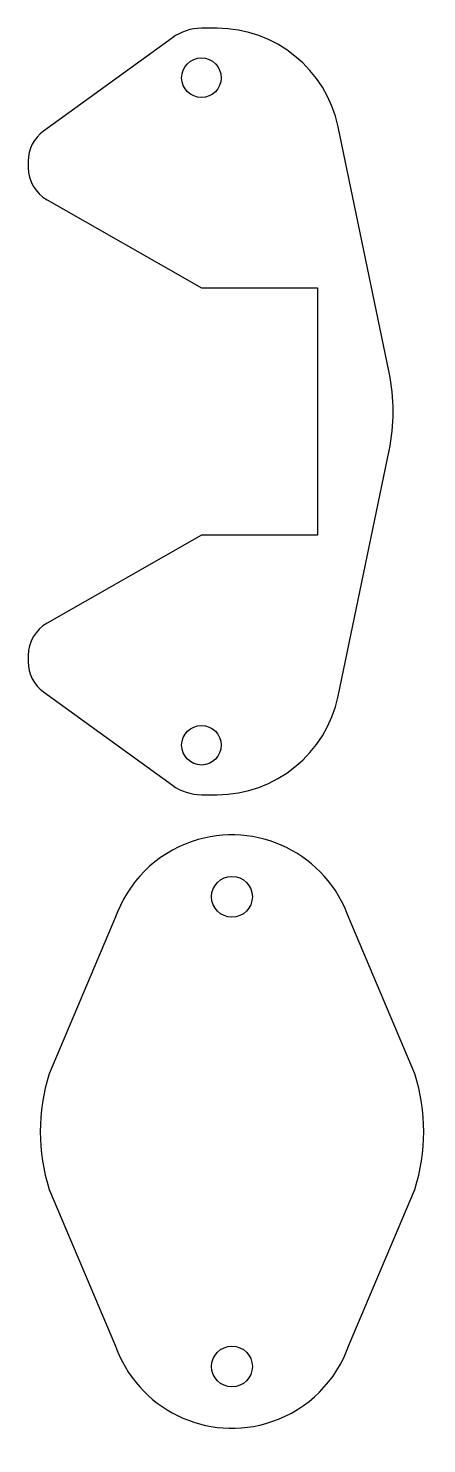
# Model space of a CAD drawing. Header units: millimetres. Extents: x 120 to 153, y 43 to 157.
import ezdxf

# ---------------------------------------------------------------- set-up
doc = ezdxf.new("R2010")
doc.units = ezdxf.units.MM
doc.header["$MEASUREMENT"] = 0
doc.layers.get('0').update_dxf_attribs({"lineweight": 0})

msp = doc.modelspace()

# ---------------------------------------------------------------- linework, layer by layer
at = {"color": 18, "lineweight": 25, "true_color": 0x000000}
for centre, radius in [((134.31, 153.48), 1.6), ((134.31, 99.48), 1.6), ((136.78, 87.22), 1.65), ((136.78, 49.22), 1.65)]:
    msp.add_circle(centre, radius, dxfattribs=at)
for points, knots in [([(120.31, 146.73), (120.31, 147.69), (120.77, 148.6), (121.55, 149.16), (121.55, 149.16), (131.96, 156.71), (131.96, 156.71), (132.65, 157.21), (133.47, 157.48), (134.31, 157.48), (134.31, 157.48), (135.57, 157.48), (135.57, 157.48), (140.3, 157.48), (144.39, 154.15), (145.36, 149.51), (145.36, 149.51), (149.49, 129.63), (149.49, 129.63), (149.92, 127.55), (149.92, 125.4), (149.49, 123.32), (149.49, 123.32), (145.36, 103.44), (145.36, 103.44), (144.39, 98.8), (140.3, 95.48), (135.57, 95.48), (135.57, 95.48), (134.31, 95.48), (134.31, 95.48), (133.47, 95.48), (132.65, 95.74), (131.96, 96.24), (131.96, 96.24), (121.55, 103.79), (121.55, 103.79), (120.77, 104.35), (120.31, 105.26), (120.31, 106.22), (120.31, 106.22), (120.31, 106.75), (120.31, 106.75), (120.31, 107.82), (120.89, 108.82), (121.83, 109.35), (121.83, 109.35), (134.31, 116.48), (134.31, 116.48), (134.31, 116.48), (143.7, 116.48), (143.7, 116.48), (143.7, 116.48), (143.7, 136.48), (143.7, 136.48), (143.7, 136.48), (134.31, 136.48), (134.31, 136.48), (134.31, 136.48), (121.83, 143.6), (121.83, 143.6), (120.89, 144.13), (120.31, 145.13), (120.31, 146.21), (120.31, 146.21), (120.31, 146.73), (120.31, 146.73)], [0, 0, 0, 0, 1, 1, 1, 2, 2, 2, 3, 3, 3, 4, 4, 4, 5, 5, 5, 6, 6, 6, 7, 7, 7, 8, 8, 8, 9, 9, 9, 10, 10, 10, 11, 11, 11, 12, 12, 12, 13, 13, 13, 14, 14, 14, 15, 15, 15, 16, 16, 16, 17, 17, 17, 18, 18, 18, 19, 19, 19, 20, 20, 20, 21, 21, 21, 22, 22, 22, 22]), ([(127.32, 85.45), (128.32, 88.38), (130.62, 90.69), (133.55, 91.69), (138.78, 93.47), (144.46, 90.68), (146.25, 85.45), (146.25, 85.45), (151.56, 72.89), (151.56, 72.89), (152.52, 69.85), (152.52, 66.59), (151.56, 63.55), (151.56, 63.55), (146.25, 51), (146.25, 51), (145.25, 48.06), (142.94, 45.76), (140.01, 44.76), (134.78, 42.98), (129.1, 45.77), (127.32, 51), (127.32, 51), (122, 63.55), (122, 63.55), (121.04, 66.59), (121.04, 69.85), (122, 72.89), (122, 72.89), (127.32, 85.45), (127.32, 85.45)], [0, 0, 0, 0, 1, 1, 1, 2, 2, 2, 3, 3, 3, 4, 4, 4, 5, 5, 5, 6, 6, 6, 7, 7, 7, 8, 8, 8, 9, 9, 9, 10, 10, 10, 10])]:
    msp.add_open_spline(points, degree=3, knots=knots, dxfattribs=at)

doc.saveas('drawing.dxf')
